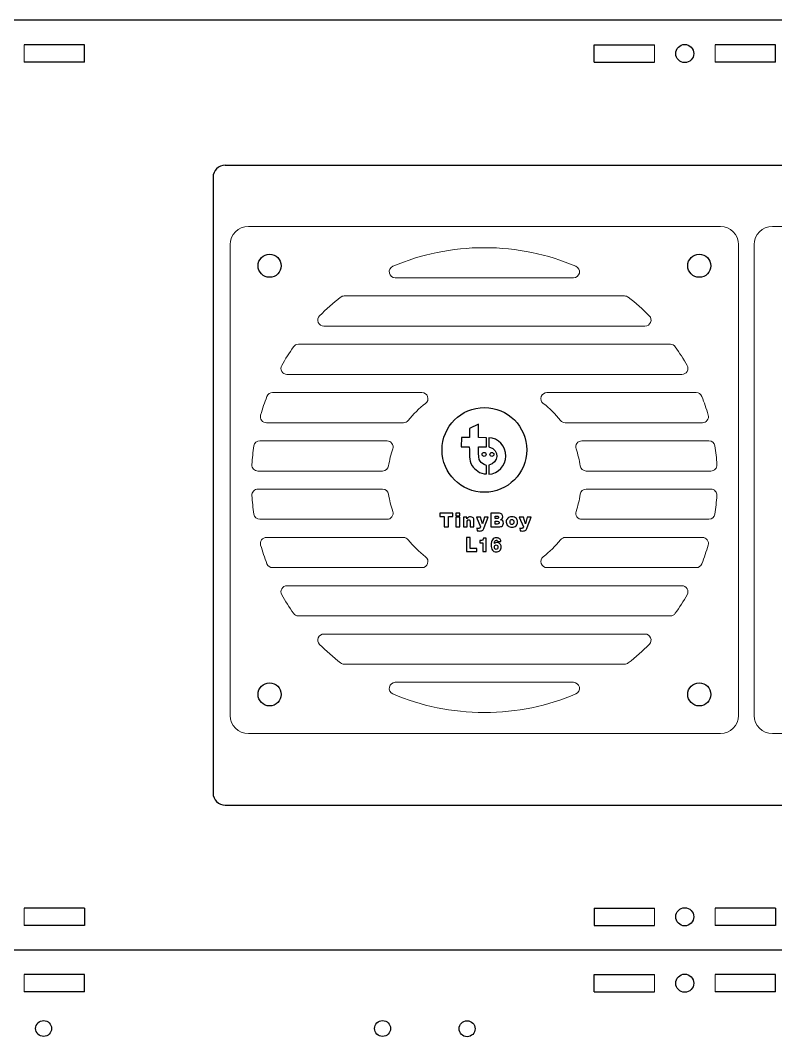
# Model space of a CAD drawing. Extents: x 141 to 715, y -757 to -299.
# Drawn here: x 451.7 to 576.9, y -466.9 to -298.5 of the extents above; entities that cross this region are included whole.
import ezdxf

# ---------------------------------------------------------------- set-up
doc = ezdxf.new("R2010")
doc.units = 0
doc.header["$MEASUREMENT"] = 0
doc.layers.add('DL', color=7, linetype='CONTINUOUS')
doc.layers.add('Layer 1', color=7, linetype='CONTINUOUS')

msp = doc.modelspace()

# ---------------------------------------------------------------- linework, layer by layer
at = {"layer": 'DL'}
for p, q in [((713.5, -298.52), (430.5, -298.52)), ((462.38, -302.57), (452.35, -302.57)), ((462.38, -305.47), (462.38, -302.57)), ((546.79, -305.47), (546.79, -302.57)), ((546.79, -302.57), (556.82, -302.57)), ((576.88, -302.57), (566.85, -302.57)), ((576.88, -305.47), (576.88, -302.57)), ((462.38, -305.47), (452.35, -305.47)), ((546.79, -305.47), (556.82, -305.47)), ((576.88, -305.47), (566.85, -305.47)), ((462.38, -445.57), (452.35, -445.57)), ((462.38, -445.57), (462.38, -448.47)), ((546.79, -445.57), (546.79, -448.47)), ((546.79, -445.57), (556.82, -445.57)), ((576.88, -445.57), (566.85, -445.57)), ((576.88, -445.57), (576.88, -448.47)), ((462.38, -448.47), (452.35, -448.47)), ((546.79, -448.47), (556.82, -448.47)), ((576.88, -448.47), (566.85, -448.47)), ((714.43, -452.52), (428.17, -452.52)), ((462.38, -456.57), (452.35, -456.57)), ((462.38, -459.47), (462.38, -456.57)), ((546.79, -459.47), (546.79, -456.57)), ((546.79, -456.57), (556.82, -456.57)), ((576.88, -456.57), (566.85, -456.57)), ((576.88, -459.47), (576.88, -456.57)), ((462.38, -459.47), (452.35, -459.47)), ((546.79, -459.47), (556.82, -459.47)), ((576.88, -459.47), (566.85, -459.47))]:
    msp.add_line(p, q, dxfattribs=at)
at = {"layer": 'DL', "linetype": 'ByBlock'}
for p, q in [((485.66, -322.52), (657.99, -322.52)), ((483.66, -324.52), (483.66, -426.52)), ((485.66, -428.52), (657.99, -428.52))]:
    msp.add_line(p, q, dxfattribs=at)
for centre in [(561.83, -304.02), (561.83, -447.02), (561.83, -458.02)]:
    msp.add_circle(centre, 1.5, dxfattribs=at)
at = {"layer": 'DL'}
for centre, radius in [((493.02, -339.18), 1.91), ((564.23, -339.18), 1.91), ((528.62, -369.68), 7.02), ((493.02, -410.18), 1.91), ((564.23, -410.18), 1.91), ((455.58, -465.52), 1.32), ((511.75, -465.52), 1.32), ((525.75, -465.56), 1.32)]:
    msp.add_circle(centre, radius, dxfattribs=at)
at = {"layer": 'DL', "linetype": 'ByBlock'}
for centre, start, end in [((485.66, -324.52), 90, 180), ((485.66, -426.52), 180, 270)]:
    msp.add_arc(centre, 2, start, end, dxfattribs=at)
at = {"layer": 'Layer 1'}
for centre in [(528.58, -370.42), (529.86, -370.43)]:
    msp.add_ellipse(centre, major_axis=(0.331, 0), ratio=0.996982, dxfattribs=at)
at = {"layer": 'Layer 1', "lineweight": 9}
for points in [[(452.35, -305.47), (452.35, -305.47), (452.35, -302.57), (452.35, -302.57)], [(556.82, -305.47), (556.82, -305.47), (556.82, -302.57), (556.82, -302.57)], [(566.85, -305.47), (566.85, -305.47), (566.85, -302.57), (566.85, -302.57)], [(489.51, -332.68), (489.51, -332.68), (567.74, -332.68), (567.74, -332.68)], [(576.34, -332.68), (576.34, -332.68), (654.57, -332.68), (654.57, -332.68)], [(513.47, -339.26), (518.12, -337.28), (523.24, -336.18), (528.62, -336.18)], [(528.62, -336.18), (534, -336.18), (539.13, -337.28), (543.78, -339.26)], [(512.88, -340.38), (512.78, -339.91), (513.02, -339.45), (513.47, -339.26)], [(543.78, -339.26), (544.22, -339.45), (544.47, -339.91), (544.37, -340.38)], [(544.37, -340.38), (544.27, -340.85), (543.87, -341.18), (543.39, -341.18)], [(501.3, -347.47), (502.4, -346.38), (503.56, -345.35), (504.78, -344.39)], [(552.46, -344.39), (553.69, -345.35), (554.85, -346.38), (555.94, -347.47)], [(501.09, -348.56), (500.93, -348.18), (501.01, -347.76), (501.3, -347.47)], [(555.94, -347.47), (556.24, -347.76), (556.32, -348.18), (556.16, -348.56)], [(495.03, -355.69), (495.63, -354.63), (496.29, -353.6), (496.98, -352.6)], [(560.26, -352.6), (560.96, -353.6), (561.62, -354.63), (562.22, -355.69)], [(562.22, -355.69), (562.4, -356), (562.4, -356.37), (562.22, -356.68)], [(491.54, -363.9), (491.85, -362.85), (492.2, -361.83), (492.59, -360.82)], [(519.21, -360.86), (519.35, -361.27), (519.22, -361.71), (518.87, -361.97)], [(538.38, -361.97), (538.03, -361.71), (537.9, -361.27), (538.04, -360.86)], [(564.66, -360.82), (565.05, -361.83), (565.4, -362.85), (565.7, -363.9)], [(518.87, -361.97), (517.8, -362.79), (516.84, -363.74), (516, -364.8)], [(541.25, -364.8), (540.41, -363.74), (539.45, -362.79), (538.38, -361.97)], [(491.7, -364.78), (491.51, -364.52), (491.45, -364.21), (491.54, -363.9)], [(492.51, -365.18), (492.18, -365.18), (491.9, -365.04), (491.7, -364.78)], [(515.21, -365.18), (515.21, -365.18), (492.51, -365.18), (492.51, -365.18)], [(516, -364.8), (515.81, -365.05), (515.53, -365.18), (515.21, -365.18)], [(542.03, -365.18), (541.72, -365.18), (541.44, -365.05), (541.25, -364.8)], [(564.74, -365.18), (564.74, -365.18), (542.03, -365.18), (542.03, -365.18)], [(565.54, -364.78), (565.35, -365.04), (565.07, -365.18), (564.74, -365.18)], [(565.7, -363.9), (565.8, -364.21), (565.74, -364.52), (565.54, -364.78)], [(513.3, -368.6), (513.5, -368.87), (513.54, -369.19), (513.44, -369.5)], [(543.81, -369.5), (543.7, -369.19), (543.75, -368.87), (543.95, -368.6)], [(490.1, -372.11), (490.16, -371.08), (490.27, -370.05), (490.42, -369.03)], [(513.44, -369.5), (513.12, -370.41), (512.89, -371.35), (512.75, -372.33)], [(544.5, -372.33), (544.36, -371.35), (544.12, -370.41), (543.81, -369.5)], [(566.83, -369.03), (566.98, -370.05), (567.08, -371.08), (567.15, -372.11)], [(511.76, -373.18), (511.76, -373.18), (491.1, -373.18), (491.1, -373.18)], [(512.75, -372.33), (512.68, -372.82), (512.26, -373.18), (511.76, -373.18)], [(545.49, -373.18), (544.99, -373.18), (544.57, -372.82), (544.5, -372.33)], [(566.15, -373.18), (566.15, -373.18), (545.49, -373.18), (545.49, -373.18)], [(490.1, -377.24), (490.08, -376.96), (490.17, -376.71), (490.36, -376.5)], [(512.75, -377.03), (512.89, -378.01), (513.12, -378.95), (513.44, -379.86)], [(543.81, -379.86), (544.12, -378.95), (544.36, -378.01), (544.5, -377.03)], [(566.88, -376.5), (567.08, -376.71), (567.17, -376.96), (567.15, -377.24)], [(490.42, -380.32), (490.27, -379.31), (490.16, -378.28), (490.1, -377.24)], [(567.15, -377.24), (567.08, -378.28), (566.97, -379.31), (566.83, -380.32)], [(491.42, -381.18), (490.91, -381.18), (490.5, -380.82), (490.42, -380.32)], [(513.44, -379.86), (513.54, -380.17), (513.5, -380.49), (513.3, -380.76)], [(543.95, -380.76), (543.75, -380.49), (543.7, -380.17), (543.81, -379.86)], [(566.83, -380.32), (566.75, -380.82), (566.33, -381.18), (565.83, -381.18)], [(512.49, -381.18), (512.49, -381.18), (491.42, -381.18), (491.42, -381.18)], [(513.3, -380.76), (513.11, -381.03), (512.82, -381.18), (512.49, -381.18)], [(544.76, -381.18), (544.43, -381.18), (544.14, -381.03), (543.95, -380.76)], [(565.83, -381.18), (565.83, -381.18), (544.76, -381.18), (544.76, -381.18)], [(492.59, -388.54), (492.2, -387.53), (491.85, -386.5), (491.54, -385.46)], [(516, -384.56), (516.84, -385.62), (517.8, -386.57), (518.87, -387.39)], [(538.38, -387.39), (539.45, -386.57), (540.41, -385.62), (541.25, -384.56)], [(565.7, -385.46), (565.4, -386.51), (565.05, -387.53), (564.66, -388.54)], [(493.52, -389.18), (493.1, -389.18), (492.74, -388.93), (492.59, -388.54)], [(564.66, -388.54), (564.51, -388.93), (564.15, -389.18), (563.72, -389.18)], [(518.26, -389.18), (518.26, -389.18), (493.52, -389.18), (493.52, -389.18)], [(563.72, -389.18), (563.72, -389.18), (538.99, -389.18), (538.99, -389.18)], [(495.03, -393.67), (494.85, -393.36), (494.85, -392.99), (495.03, -392.68)], [(496.98, -396.75), (496.29, -395.76), (495.63, -394.73), (495.03, -393.67)], [(562.22, -393.67), (561.62, -394.73), (560.96, -395.76), (560.26, -396.75)], [(562.22, -392.68), (562.4, -392.99), (562.4, -393.36), (562.22, -393.67)], [(501.31, -401.89), (501.01, -401.59), (500.93, -401.18), (501.09, -400.8)], [(504.78, -404.97), (503.56, -404.01), (502.4, -402.98), (501.31, -401.89)], [(555.94, -401.89), (554.85, -402.98), (553.69, -404.01), (552.46, -404.97)], [(556.16, -400.8), (556.32, -401.18), (556.24, -401.59), (555.94, -401.89)], [(552.46, -404.97), (552.28, -405.11), (552.08, -405.18), (551.84, -405.18)], [(513.47, -410.1), (513.02, -409.91), (512.78, -409.45), (512.88, -408.98)], [(512.88, -408.98), (512.98, -408.51), (513.38, -408.18), (513.86, -408.18)], [(513.86, -408.18), (513.86, -408.18), (543.39, -408.18), (543.39, -408.18)], [(543.39, -408.18), (543.87, -408.18), (544.27, -408.51), (544.37, -408.98)], [(544.37, -408.98), (544.47, -409.45), (544.22, -409.91), (543.78, -410.1)], [(452.35, -445.57), (452.35, -445.57), (452.35, -448.47), (452.35, -448.47)], [(556.82, -445.57), (556.82, -445.57), (556.82, -448.47), (556.82, -448.47)], [(566.85, -445.57), (566.85, -445.57), (566.85, -448.47), (566.85, -448.47)], [(452.35, -459.47), (452.35, -459.47), (452.35, -456.57), (452.35, -456.57)], [(556.82, -459.47), (556.82, -459.47), (556.82, -456.57), (556.82, -456.57)], [(566.85, -459.47), (566.85, -459.47), (566.85, -456.57), (566.85, -456.57)]]:
    msp.add_open_spline(points, degree=3, dxfattribs=at)
for points, knots in [([(567.74, -332.68), (569.4, -332.68), (570.75, -334.03), (570.75, -335.68), (570.75, -335.68), (570.75, -335.68), (570.75, -413.68), (570.75, -413.68), (570.75, -413.68), (570.75, -415.33), (569.4, -416.68), (567.74, -416.68), (567.74, -416.68), (567.74, -416.68), (489.51, -416.68), (489.51, -416.68), (489.51, -416.68), (487.85, -416.68), (486.5, -415.33), (486.5, -413.68), (486.5, -413.68), (486.5, -413.68), (486.5, -335.68), (486.5, -335.68), (486.5, -335.68), (486.5, -334.03), (487.85, -332.68), (489.51, -332.68)], [0.125, 0.125, 0.125, 0.125, 0.25, 0.25, 0.25, 0.25, 0.375, 0.375, 0.375, 0.375, 0.5, 0.5, 0.5, 0.5, 0.625, 0.625, 0.625, 0.625, 0.75, 0.75, 0.75, 0.75, 0.875, 0.875, 0.875, 0.875, 1, 1, 1, 1]), ([(654.57, -332.68), (656.23, -332.68), (657.58, -334.03), (657.58, -335.68), (657.58, -335.68), (657.58, -335.68), (657.58, -413.68), (657.58, -413.68), (657.58, -413.68), (657.58, -415.33), (656.23, -416.68), (654.57, -416.68), (654.57, -416.68), (654.57, -416.68), (576.34, -416.68), (576.34, -416.68), (576.34, -416.68), (574.68, -416.68), (573.33, -415.33), (573.33, -413.68), (573.33, -413.68), (573.33, -413.68), (573.33, -335.68), (573.33, -335.68), (573.33, -335.68), (573.33, -334.03), (574.68, -332.68), (576.34, -332.68)], [0.125, 0.125, 0.125, 0.125, 0.25, 0.25, 0.25, 0.25, 0.375, 0.375, 0.375, 0.375, 0.5, 0.5, 0.5, 0.5, 0.625, 0.625, 0.625, 0.625, 0.75, 0.75, 0.75, 0.75, 0.875, 0.875, 0.875, 0.875, 1, 1, 1, 1]), ([(543.39, -341.18), (543.39, -341.18), (513.86, -341.18), (513.86, -341.18), (513.86, -341.18), (513.38, -341.18), (512.97, -340.85), (512.88, -340.38)], [0.4285714, 0.4285714, 0.4285714, 0.4285714, 0.5714286, 0.5714286, 0.5714286, 0.5714286, 0.7142857, 0.7142857, 0.7142857, 0.7142857]), ([(504.78, -344.39), (504.97, -344.25), (505.17, -344.18), (505.4, -344.18), (505.4, -344.18), (505.4, -344.18), (551.84, -344.18), (551.84, -344.18), (551.84, -344.18), (552.08, -344.18), (552.28, -344.25), (552.46, -344.39)], [0.7, 0.7, 0.7, 0.7, 0.8, 0.8, 0.8, 0.8, 0.9, 0.9, 0.9, 0.9, 1, 1, 1, 1]), ([(556.16, -348.56), (556, -348.94), (555.65, -349.18), (555.23, -349.18), (555.23, -349.18), (555.23, -349.18), (502.01, -349.18), (502.01, -349.18), (502.01, -349.18), (501.6, -349.18), (501.25, -348.94), (501.09, -348.56)], [0.2, 0.2, 0.2, 0.2, 0.3, 0.3, 0.3, 0.3, 0.4, 0.4, 0.4, 0.4, 0.5, 0.5, 0.5, 0.5]), ([(496.98, -352.6), (497.18, -352.33), (497.47, -352.18), (497.81, -352.18), (497.81, -352.18), (497.81, -352.18), (559.44, -352.18), (559.44, -352.18), (559.44, -352.18), (559.78, -352.18), (560.07, -352.33), (560.26, -352.6)], [0.7, 0.7, 0.7, 0.7, 0.8, 0.8, 0.8, 0.8, 0.9, 0.9, 0.9, 0.9, 1, 1, 1, 1]), ([(562.22, -356.68), (562.03, -357), (561.72, -357.18), (561.35, -357.18), (561.35, -357.18), (561.35, -357.18), (495.9, -357.18), (495.9, -357.18), (495.9, -357.18), (495.53, -357.18), (495.22, -357), (495.03, -356.68), (495.03, -356.68), (494.85, -356.37), (494.85, -356), (495.03, -355.69)], [0.2, 0.2, 0.2, 0.2, 0.3, 0.3, 0.3, 0.3, 0.4, 0.4, 0.4, 0.4, 0.5, 0.5, 0.5, 0.5, 0.6, 0.6, 0.6, 0.6]), ([(492.59, -360.82), (492.74, -360.43), (493.1, -360.18), (493.52, -360.18), (493.52, -360.18), (493.52, -360.18), (518.26, -360.18), (518.26, -360.18), (518.26, -360.18), (518.7, -360.18), (519.07, -360.45), (519.21, -360.86)], [0.4, 0.4, 0.4, 0.4, 0.5, 0.5, 0.5, 0.5, 0.6, 0.6, 0.6, 0.6, 0.7, 0.7, 0.7, 0.7]), ([(538.04, -360.86), (538.18, -360.45), (538.55, -360.18), (538.99, -360.18), (538.99, -360.18), (538.99, -360.18), (563.72, -360.18), (563.72, -360.18), (563.72, -360.18), (564.15, -360.18), (564.51, -360.43), (564.66, -360.82)], [0.7, 0.7, 0.7, 0.7, 0.8, 0.8, 0.8, 0.8, 0.9, 0.9, 0.9, 0.9, 1, 1, 1, 1]), ([(490.42, -369.03), (490.5, -368.54), (490.91, -368.18), (491.41, -368.18), (491.41, -368.18), (491.41, -368.18), (512.49, -368.18), (512.49, -368.18), (512.49, -368.18), (512.82, -368.18), (513.11, -368.33), (513.3, -368.6)], [0.4, 0.4, 0.4, 0.4, 0.5, 0.5, 0.5, 0.5, 0.6, 0.6, 0.6, 0.6, 0.7, 0.7, 0.7, 0.7]), ([(543.95, -368.6), (544.14, -368.33), (544.43, -368.18), (544.76, -368.18), (544.76, -368.18), (544.76, -368.18), (565.83, -368.18), (565.83, -368.18), (565.83, -368.18), (566.33, -368.18), (566.75, -368.54), (566.83, -369.03)], [0.7, 0.7, 0.7, 0.7, 0.8, 0.8, 0.8, 0.8, 0.9, 0.9, 0.9, 0.9, 1, 1, 1, 1]), ([(491.1, -373.18), (490.81, -373.18), (490.56, -373.07), (490.36, -372.86), (490.36, -372.86), (490.17, -372.65), (490.08, -372.4), (490.1, -372.11)], [0.1, 0.1, 0.1, 0.1, 0.2, 0.2, 0.2, 0.2, 0.3, 0.3, 0.3, 0.3]), ([(567.15, -372.11), (567.17, -372.4), (567.08, -372.65), (566.88, -372.86), (566.88, -372.86), (566.69, -373.07), (566.44, -373.18), (566.15, -373.18)], [0.1, 0.1, 0.1, 0.1, 0.2, 0.2, 0.2, 0.2, 0.3, 0.3, 0.3, 0.3]), ([(490.36, -376.5), (490.56, -376.29), (490.81, -376.18), (491.1, -376.18), (491.1, -376.18), (491.1, -376.18), (511.76, -376.18), (511.76, -376.18), (511.76, -376.18), (512.26, -376.18), (512.68, -376.54), (512.75, -377.03)], [0.4, 0.4, 0.4, 0.4, 0.5, 0.5, 0.5, 0.5, 0.6, 0.6, 0.6, 0.6, 0.7, 0.7, 0.7, 0.7]), ([(544.5, -377.03), (544.57, -376.54), (544.99, -376.18), (545.49, -376.18), (545.49, -376.18), (545.49, -376.18), (566.15, -376.18), (566.15, -376.18), (566.15, -376.18), (566.44, -376.18), (566.69, -376.29), (566.88, -376.5)], [0.6, 0.6, 0.6, 0.6, 0.7, 0.7, 0.7, 0.7, 0.8, 0.8, 0.8, 0.8, 0.9, 0.9, 0.9, 0.9]), ([(491.54, -385.46), (491.45, -385.15), (491.51, -384.84), (491.7, -384.58), (491.7, -384.58), (491.9, -384.32), (492.18, -384.18), (492.51, -384.18), (492.51, -384.18), (492.51, -384.18), (515.21, -384.18), (515.21, -384.18), (515.21, -384.18), (515.53, -384.18), (515.81, -384.31), (516, -384.56)], [0.3, 0.3, 0.3, 0.3, 0.4, 0.4, 0.4, 0.4, 0.5, 0.5, 0.5, 0.5, 0.6, 0.6, 0.6, 0.6, 0.7, 0.7, 0.7, 0.7]), ([(541.25, -384.56), (541.44, -384.31), (541.72, -384.18), (542.03, -384.18), (542.03, -384.18), (542.03, -384.18), (564.74, -384.18), (564.74, -384.18), (564.74, -384.18), (565.07, -384.18), (565.35, -384.32), (565.54, -384.58), (565.54, -384.58), (565.74, -384.84), (565.8, -385.15), (565.7, -385.46)], [0.6, 0.6, 0.6, 0.6, 0.7, 0.7, 0.7, 0.7, 0.8, 0.8, 0.8, 0.8, 0.9, 0.9, 0.9, 0.9, 1, 1, 1, 1]), ([(518.87, -387.39), (519.22, -387.65), (519.35, -388.09), (519.21, -388.5), (519.21, -388.5), (519.07, -388.91), (518.7, -389.18), (518.26, -389.18)], [0.8, 0.8, 0.8, 0.8, 0.9, 0.9, 0.9, 0.9, 1, 1, 1, 1]), ([(538.99, -389.18), (538.55, -389.18), (538.18, -388.91), (538.04, -388.5), (538.04, -388.5), (537.9, -388.09), (538.03, -387.65), (538.38, -387.39)], [0.3, 0.3, 0.3, 0.3, 0.4, 0.4, 0.4, 0.4, 0.5, 0.5, 0.5, 0.5]), ([(495.03, -392.68), (495.22, -392.36), (495.53, -392.18), (495.9, -392.18), (495.9, -392.18), (495.9, -392.18), (561.35, -392.18), (561.35, -392.18), (561.35, -392.18), (561.72, -392.18), (562.03, -392.36), (562.22, -392.68)], [0.6, 0.6, 0.6, 0.6, 0.7, 0.7, 0.7, 0.7, 0.8, 0.8, 0.8, 0.8, 0.9, 0.9, 0.9, 0.9]), ([(560.26, -396.75), (560.07, -397.03), (559.78, -397.18), (559.44, -397.18), (559.44, -397.18), (559.44, -397.18), (497.81, -397.18), (497.81, -397.18), (497.81, -397.18), (497.47, -397.18), (497.18, -397.03), (496.98, -396.75)], [0.1, 0.1, 0.1, 0.1, 0.2, 0.2, 0.2, 0.2, 0.3, 0.3, 0.3, 0.3, 0.4, 0.4, 0.4, 0.4]), ([(501.09, -400.8), (501.25, -400.41), (501.6, -400.18), (502.01, -400.18), (502.01, -400.18), (502.01, -400.18), (555.23, -400.18), (555.23, -400.18), (555.23, -400.18), (555.65, -400.18), (556, -400.41), (556.16, -400.8)], [0.6, 0.6, 0.6, 0.6, 0.7, 0.7, 0.7, 0.7, 0.8, 0.8, 0.8, 0.8, 0.9, 0.9, 0.9, 0.9]), ([(551.84, -405.18), (551.84, -405.18), (505.4, -405.18), (505.4, -405.18), (505.4, -405.18), (505.17, -405.18), (504.97, -405.11), (504.78, -404.97)], [0.2, 0.2, 0.2, 0.2, 0.3, 0.3, 0.3, 0.3, 0.4, 0.4, 0.4, 0.4]), ([(543.78, -410.1), (539.13, -412.08), (534, -413.18), (528.62, -413.18), (528.62, -413.18), (523.24, -413.18), (518.12, -412.08), (513.47, -410.1)], [0, 0, 0, 0, 0.1428571, 0.1428571, 0.1428571, 0.1428571, 0.2857143, 0.2857143, 0.2857143, 0.2857143])]:
    msp.add_open_spline(points, degree=3, knots=knots, dxfattribs=at)
at = {"layer": 'Layer 1'}
for points in [[(526.15, -366.12), (526.15, -366.12), (526.13, -367.63), (526.13, -367.63)], [(527.65, -365.43), (527.65, -365.43), (526.15, -366.12), (526.15, -366.12)], [(527.66, -367.65), (527.66, -367.65), (527.65, -365.43), (527.65, -365.43)], [(524.81, -367.65), (524.81, -367.65), (524.79, -369.15), (524.79, -369.15)], [(526.13, -367.63), (526.13, -367.63), (524.81, -367.65), (524.81, -367.65)], [(528.98, -367.67), (528.98, -367.67), (527.66, -367.65), (527.66, -367.65)], [(528.98, -369.15), (528.98, -369.15), (528.98, -367.67), (528.98, -367.67)], [(532.19, -370.72), (532.22, -369.13), (530.89, -367.64), (529.36, -367.68)], [(529.36, -367.68), (529.36, -367.68), (529.36, -369.16), (529.36, -369.16)], [(524.79, -369.15), (524.79, -369.15), (526.12, -369.16), (526.12, -369.16)], [(526.12, -369.16), (526.27, -370.49), (525.9, -371.23), (526.61, -372.3)], [(527.77, -371.26), (527.61, -370.91), (527.61, -369.6), (527.67, -369.16)], [(527.67, -369.16), (527.67, -369.16), (528.98, -369.15), (528.98, -369.15)], [(529.36, -369.16), (531.35, -369.79), (530.93, -371.82), (529.37, -372.19)], [(528.59, -372.08), (528.22, -371.92), (527.93, -371.63), (527.77, -371.26)], [(529.36, -373.68), (530.88, -373.68), (532.17, -372.27), (532.19, -370.72)], [(526.61, -372.3), (527.02, -372.92), (527.83, -373.66), (528.97, -373.67)], [(528.97, -372.24), (528.97, -372.24), (528.59, -372.08), (528.59, -372.08)], [(528.97, -373.67), (528.97, -373.67), (528.97, -372.24), (528.97, -372.24)], [(529.37, -372.19), (529.37, -372.19), (529.36, -373.68), (529.36, -373.68)]]:
    msp.add_open_spline(points, degree=3, dxfattribs=at)
at = {"layer": 'Layer 1', "color": 0, "linetype": 'ByBlock'}
for points, knots in [([(521.25, -380.17), (521.25, -380.17), (523.38, -380.17), (523.38, -380.17), (523.38, -380.17), (523.38, -380.17), (523.38, -380.73), (523.38, -380.73), (523.38, -380.73), (523.38, -380.73), (522.67, -380.73), (522.67, -380.73), (522.67, -380.73), (522.67, -380.73), (522.67, -382.45), (522.67, -382.45), (522.67, -382.45), (522.67, -382.45), (521.96, -382.45), (521.96, -382.45), (521.96, -382.45), (521.96, -382.45), (521.96, -380.73), (521.96, -380.73), (521.96, -380.73), (521.96, -380.73), (521.25, -380.73), (521.25, -380.73), (521.25, -380.73), (521.25, -380.73), (521.25, -380.17), (521.25, -380.17)], [0, 0, 0, 0, 0.125, 0.125, 0.125, 0.125, 0.25, 0.25, 0.25, 0.25, 0.375, 0.375, 0.375, 0.375, 0.5, 0.5, 0.5, 0.5, 0.625, 0.625, 0.625, 0.625, 0.75, 0.75, 0.75, 0.75, 0.875, 0.875, 0.875, 0.875, 1, 1, 1, 1]), ([(523.9, -380.17), (523.9, -380.17), (524.53, -380.17), (524.53, -380.17), (524.53, -380.17), (524.53, -380.17), (524.53, -380.6), (524.53, -380.6), (524.53, -380.6), (524.53, -380.6), (523.9, -380.6), (523.9, -380.6), (523.9, -380.6), (523.9, -380.6), (523.9, -380.17), (523.9, -380.17)], [0, 0, 0, 0, 0.25, 0.25, 0.25, 0.25, 0.5, 0.5, 0.5, 0.5, 0.75, 0.75, 0.75, 0.75, 1, 1, 1, 1]), ([(529.67, -380.17), (529.67, -380.17), (530.99, -380.17), (530.99, -380.17), (530.99, -380.17), (531.21, -380.17), (531.38, -380.23), (531.49, -380.34), (531.49, -380.34), (531.61, -380.44), (531.67, -380.58), (531.67, -380.74), (531.67, -380.74), (531.67, -380.87), (531.63, -380.99), (531.55, -381.09), (531.55, -381.09), (531.49, -381.15), (531.41, -381.2), (531.3, -381.24), (531.3, -381.24), (531.46, -381.28), (531.58, -381.34), (531.66, -381.44), (531.66, -381.44), (531.74, -381.54), (531.78, -381.66), (531.78, -381.8), (531.78, -381.8), (531.78, -381.92), (531.75, -382.02), (531.69, -382.12), (531.69, -382.12), (531.64, -382.21), (531.56, -382.29), (531.47, -382.34), (531.47, -382.34), (531.41, -382.38), (531.32, -382.4), (531.2, -382.42), (531.2, -382.42), (531.04, -382.44), (530.94, -382.45), (530.89, -382.45), (530.89, -382.45), (530.89, -382.45), (529.67, -382.45), (529.67, -382.45), (529.67, -382.45), (529.67, -382.45), (529.67, -380.17), (529.67, -380.17)], [0, 0, 0, 0, 0.076923, 0.076923, 0.076923, 0.076923, 0.153846, 0.153846, 0.153846, 0.153846, 0.230769, 0.230769, 0.230769, 0.230769, 0.307692, 0.307692, 0.307692, 0.307692, 0.384615, 0.384615, 0.384615, 0.384615, 0.461538, 0.461538, 0.461538, 0.461538, 0.538462, 0.538462, 0.538462, 0.538462, 0.615385, 0.615385, 0.615385, 0.615385, 0.692308, 0.692308, 0.692308, 0.692308, 0.769231, 0.769231, 0.769231, 0.769231, 0.846154, 0.846154, 0.846154, 0.846154, 0.923077, 0.923077, 0.923077, 0.923077, 1, 1, 1, 1]), ([(523.9, -380.8), (523.9, -380.8), (524.53, -380.8), (524.53, -380.8), (524.53, -380.8), (524.53, -380.8), (524.53, -382.45), (524.53, -382.45), (524.53, -382.45), (524.53, -382.45), (523.9, -382.45), (523.9, -382.45), (523.9, -382.45), (523.9, -382.45), (523.9, -380.8), (523.9, -380.8)], [0, 0, 0, 0, 0.25, 0.25, 0.25, 0.25, 0.5, 0.5, 0.5, 0.5, 0.75, 0.75, 0.75, 0.75, 1, 1, 1, 1]), ([(525.14, -380.8), (525.14, -380.8), (525.73, -380.8), (525.73, -380.8), (525.73, -380.8), (525.73, -380.8), (525.73, -381.07), (525.73, -381.07), (525.73, -381.07), (525.82, -380.96), (525.91, -380.88), (526, -380.83), (526, -380.83), (526.09, -380.79), (526.2, -380.76), (526.33, -380.76), (526.33, -380.76), (526.5, -380.76), (526.64, -380.81), (526.74, -380.92), (526.74, -380.92), (526.84, -381.02), (526.89, -381.18), (526.89, -381.4), (526.89, -381.4), (526.89, -381.4), (526.89, -382.45), (526.89, -382.45), (526.89, -382.45), (526.89, -382.45), (526.25, -382.45), (526.25, -382.45), (526.25, -382.45), (526.25, -382.45), (526.25, -381.54), (526.25, -381.54), (526.25, -381.54), (526.25, -381.44), (526.23, -381.36), (526.19, -381.32), (526.19, -381.32), (526.16, -381.28), (526.1, -381.26), (526.03, -381.26), (526.03, -381.26), (525.96, -381.26), (525.89, -381.29), (525.85, -381.34), (525.85, -381.34), (525.8, -381.4), (525.77, -381.51), (525.77, -381.66), (525.77, -381.66), (525.77, -381.66), (525.77, -382.45), (525.77, -382.45), (525.77, -382.45), (525.77, -382.45), (525.14, -382.45), (525.14, -382.45), (525.14, -382.45), (525.14, -382.45), (525.14, -380.8), (525.14, -380.8)], [0, 0, 0, 0, 0.0625, 0.0625, 0.0625, 0.0625, 0.125, 0.125, 0.125, 0.125, 0.1875, 0.1875, 0.1875, 0.1875, 0.25, 0.25, 0.25, 0.25, 0.3125, 0.3125, 0.3125, 0.3125, 0.375, 0.375, 0.375, 0.375, 0.4375, 0.4375, 0.4375, 0.4375, 0.5, 0.5, 0.5, 0.5, 0.5625, 0.5625, 0.5625, 0.5625, 0.625, 0.625, 0.625, 0.625, 0.6875, 0.6875, 0.6875, 0.6875, 0.75, 0.75, 0.75, 0.75, 0.8125, 0.8125, 0.8125, 0.8125, 0.875, 0.875, 0.875, 0.875, 0.9375, 0.9375, 0.9375, 0.9375, 1, 1, 1, 1]), ([(527.29, -380.8), (527.29, -380.8), (527.96, -380.8), (527.96, -380.8), (527.96, -380.8), (527.96, -380.8), (528.3, -381.9), (528.3, -381.9), (528.3, -381.9), (528.3, -381.9), (528.62, -380.8), (528.62, -380.8), (528.62, -380.8), (528.62, -380.8), (529.24, -380.8), (529.24, -380.8), (529.24, -380.8), (529.24, -380.8), (528.58, -382.56), (528.58, -382.56), (528.58, -382.56), (528.51, -382.76), (528.43, -382.9), (528.36, -382.97), (528.36, -382.97), (528.25, -383.07), (528.08, -383.12), (527.85, -383.12), (527.85, -383.12), (527.76, -383.12), (527.62, -383.1), (527.43, -383.08), (527.43, -383.08), (527.43, -383.08), (527.38, -382.64), (527.38, -382.64), (527.38, -382.64), (527.47, -382.67), (527.58, -382.68), (527.69, -382.68), (527.69, -382.68), (527.76, -382.68), (527.82, -382.67), (527.87, -382.63), (527.87, -382.63), (527.91, -382.6), (527.95, -382.54), (527.98, -382.45), (527.98, -382.45), (527.98, -382.45), (527.29, -380.8), (527.29, -380.8)], [0, 0, 0, 0, 0.076923, 0.076923, 0.076923, 0.076923, 0.153846, 0.153846, 0.153846, 0.153846, 0.230769, 0.230769, 0.230769, 0.230769, 0.307692, 0.307692, 0.307692, 0.307692, 0.384615, 0.384615, 0.384615, 0.384615, 0.461538, 0.461538, 0.461538, 0.461538, 0.538462, 0.538462, 0.538462, 0.538462, 0.615385, 0.615385, 0.615385, 0.615385, 0.692308, 0.692308, 0.692308, 0.692308, 0.769231, 0.769231, 0.769231, 0.769231, 0.846154, 0.846154, 0.846154, 0.846154, 0.923077, 0.923077, 0.923077, 0.923077, 1, 1, 1, 1]), ([(530.38, -381.06), (530.38, -381.06), (530.69, -381.06), (530.69, -381.06), (530.69, -381.06), (530.8, -381.06), (530.87, -381.05), (530.92, -381.01), (530.92, -381.01), (530.96, -380.97), (530.98, -380.92), (530.98, -380.84), (530.98, -380.84), (530.98, -380.78), (530.96, -380.73), (530.92, -380.69), (530.92, -380.69), (530.87, -380.65), (530.8, -380.63), (530.69, -380.63), (530.69, -380.63), (530.69, -380.63), (530.38, -380.63), (530.38, -380.63), (530.38, -380.63), (530.38, -380.63), (530.38, -381.06), (530.38, -381.06)], [0, 0, 0, 0, 0.142857, 0.142857, 0.142857, 0.142857, 0.285714, 0.285714, 0.285714, 0.285714, 0.428571, 0.428571, 0.428571, 0.428571, 0.571429, 0.571429, 0.571429, 0.571429, 0.714286, 0.714286, 0.714286, 0.714286, 0.857143, 0.857143, 0.857143, 0.857143, 1, 1, 1, 1]), ([(530.38, -381.96), (530.38, -381.96), (530.74, -381.96), (530.74, -381.96), (530.74, -381.96), (530.86, -381.96), (530.95, -381.94), (531, -381.89), (531, -381.89), (531.05, -381.85), (531.07, -381.79), (531.07, -381.72), (531.07, -381.72), (531.07, -381.65), (531.05, -381.6), (531, -381.56), (531, -381.56), (530.95, -381.52), (530.86, -381.5), (530.74, -381.5), (530.74, -381.5), (530.74, -381.5), (530.38, -381.5), (530.38, -381.5), (530.38, -381.5), (530.38, -381.5), (530.38, -381.96), (530.38, -381.96)], [0, 0, 0, 0, 0.142857, 0.142857, 0.142857, 0.142857, 0.285714, 0.285714, 0.285714, 0.285714, 0.428571, 0.428571, 0.428571, 0.428571, 0.571429, 0.571429, 0.571429, 0.571429, 0.714286, 0.714286, 0.714286, 0.714286, 0.857143, 0.857143, 0.857143, 0.857143, 1, 1, 1, 1]), ([(532.24, -381.63), (532.24, -381.38), (532.32, -381.17), (532.49, -381.01), (532.49, -381.01), (532.66, -380.84), (532.89, -380.76), (533.18, -380.76), (533.18, -380.76), (533.51, -380.76), (533.76, -380.86), (533.93, -381.05), (533.93, -381.05), (534.06, -381.2), (534.13, -381.39), (534.13, -381.62), (534.13, -381.62), (534.13, -381.87), (534.05, -382.08), (533.88, -382.24), (533.88, -382.24), (533.71, -382.4), (533.48, -382.49), (533.18, -382.49), (533.18, -382.49), (532.92, -382.49), (532.7, -382.42), (532.54, -382.28), (532.54, -382.28), (532.34, -382.12), (532.24, -381.9), (532.24, -381.63)], [0, 0, 0, 0, 0.125, 0.125, 0.125, 0.125, 0.25, 0.25, 0.25, 0.25, 0.375, 0.375, 0.375, 0.375, 0.5, 0.5, 0.5, 0.5, 0.625, 0.625, 0.625, 0.625, 0.75, 0.75, 0.75, 0.75, 0.875, 0.875, 0.875, 0.875, 1, 1, 1, 1]), ([(532.87, -381.63), (532.87, -381.77), (532.9, -381.88), (532.96, -381.95), (532.96, -381.95), (533.02, -382.02), (533.09, -382.06), (533.18, -382.06), (533.18, -382.06), (533.28, -382.06), (533.35, -382.02), (533.41, -381.95), (533.41, -381.95), (533.47, -381.88), (533.5, -381.77), (533.5, -381.62), (533.5, -381.62), (533.5, -381.48), (533.47, -381.37), (533.41, -381.3), (533.41, -381.3), (533.35, -381.23), (533.28, -381.2), (533.19, -381.2), (533.19, -381.2), (533.1, -381.2), (533.02, -381.23), (532.96, -381.3), (532.96, -381.3), (532.9, -381.37), (532.87, -381.48), (532.87, -381.63)], [0, 0, 0, 0, 0.125, 0.125, 0.125, 0.125, 0.25, 0.25, 0.25, 0.25, 0.375, 0.375, 0.375, 0.375, 0.5, 0.5, 0.5, 0.5, 0.625, 0.625, 0.625, 0.625, 0.75, 0.75, 0.75, 0.75, 0.875, 0.875, 0.875, 0.875, 1, 1, 1, 1]), ([(534.41, -380.8), (534.41, -380.8), (535.08, -380.8), (535.08, -380.8), (535.08, -380.8), (535.08, -380.8), (535.42, -381.9), (535.42, -381.9), (535.42, -381.9), (535.42, -381.9), (535.73, -380.8), (535.73, -380.8), (535.73, -380.8), (535.73, -380.8), (536.36, -380.8), (536.36, -380.8), (536.36, -380.8), (536.36, -380.8), (535.7, -382.56), (535.7, -382.56), (535.7, -382.56), (535.63, -382.76), (535.55, -382.9), (535.47, -382.97), (535.47, -382.97), (535.36, -383.07), (535.2, -383.12), (534.97, -383.12), (534.97, -383.12), (534.88, -383.12), (534.74, -383.1), (534.55, -383.08), (534.55, -383.08), (534.55, -383.08), (534.5, -382.64), (534.5, -382.64), (534.5, -382.64), (534.59, -382.67), (534.69, -382.68), (534.8, -382.68), (534.8, -382.68), (534.88, -382.68), (534.94, -382.67), (534.98, -382.63), (534.98, -382.63), (535.03, -382.6), (535.07, -382.54), (535.1, -382.45), (535.1, -382.45), (535.1, -382.45), (534.41, -380.8), (534.41, -380.8)], [0, 0, 0, 0, 0.076923, 0.076923, 0.076923, 0.076923, 0.153846, 0.153846, 0.153846, 0.153846, 0.230769, 0.230769, 0.230769, 0.230769, 0.307692, 0.307692, 0.307692, 0.307692, 0.384615, 0.384615, 0.384615, 0.384615, 0.461538, 0.461538, 0.461538, 0.461538, 0.538462, 0.538462, 0.538462, 0.538462, 0.615385, 0.615385, 0.615385, 0.615385, 0.692308, 0.692308, 0.692308, 0.692308, 0.769231, 0.769231, 0.769231, 0.769231, 0.846154, 0.846154, 0.846154, 0.846154, 0.923077, 0.923077, 0.923077, 0.923077, 1, 1, 1, 1]), ([(525.65, -386.49), (525.65, -386.49), (525.65, -384.21), (525.65, -384.21), (525.65, -384.21), (525.65, -384.21), (526.24, -384.21), (526.24, -384.21), (526.24, -384.21), (526.24, -384.21), (526.24, -386), (526.24, -386), (526.24, -386), (526.24, -386), (527.35, -386), (527.35, -386), (527.35, -386), (527.35, -386), (527.35, -386.49), (527.35, -386.49), (527.35, -386.49), (527.35, -386.49), (525.65, -386.49), (525.65, -386.49)], [0, 0, 0, 0, 0.166667, 0.166667, 0.166667, 0.166667, 0.333333, 0.333333, 0.333333, 0.333333, 0.5, 0.5, 0.5, 0.5, 0.666667, 0.666667, 0.666667, 0.666667, 0.833333, 0.833333, 0.833333, 0.833333, 1, 1, 1, 1]), ([(528.36, -386.49), (528.36, -386.49), (528.36, -385.05), (528.36, -385.05), (528.36, -385.05), (528.36, -385.05), (527.84, -385.05), (527.84, -385.05), (527.84, -385.05), (527.84, -385.05), (527.84, -384.7), (527.84, -384.7), (527.84, -384.7), (527.84, -384.7), (527.89, -384.7), (527.89, -384.7), (527.89, -384.7), (528.08, -384.7), (528.22, -384.67), (528.32, -384.61), (528.32, -384.61), (528.41, -384.54), (528.46, -384.44), (528.48, -384.3), (528.48, -384.3), (528.48, -384.3), (528.91, -384.3), (528.91, -384.3), (528.91, -384.3), (528.91, -384.3), (528.91, -386.49), (528.91, -386.49), (528.91, -386.49), (528.91, -386.49), (528.36, -386.49), (528.36, -386.49)], [0, 0, 0, 0, 0.111111, 0.111111, 0.111111, 0.111111, 0.222222, 0.222222, 0.222222, 0.222222, 0.333333, 0.333333, 0.333333, 0.333333, 0.444444, 0.444444, 0.444444, 0.444444, 0.555556, 0.555556, 0.555556, 0.555556, 0.666667, 0.666667, 0.666667, 0.666667, 0.777778, 0.777778, 0.777778, 0.777778, 0.888889, 0.888889, 0.888889, 0.888889, 1, 1, 1, 1]), ([(531.34, -384.83), (531.34, -384.83), (530.84, -384.83), (530.84, -384.83), (530.84, -384.83), (530.82, -384.76), (530.8, -384.71), (530.76, -384.68), (530.76, -384.68), (530.72, -384.65), (530.67, -384.63), (530.61, -384.63), (530.61, -384.63), (530.51, -384.63), (530.43, -384.68), (530.37, -384.77), (530.37, -384.77), (530.32, -384.86), (530.28, -385), (530.27, -385.18), (530.27, -385.18), (530.33, -385.13), (530.4, -385.09), (530.47, -385.06), (530.47, -385.06), (530.54, -385.04), (530.61, -385.02), (530.68, -385.02), (530.68, -385.02), (530.9, -385.02), (531.07, -385.09), (531.2, -385.22), (531.2, -385.22), (531.33, -385.35), (531.39, -385.53), (531.39, -385.75), (531.39, -385.75), (531.39, -386), (531.32, -386.2), (531.17, -386.34), (531.17, -386.34), (531.03, -386.49), (530.83, -386.56), (530.58, -386.56), (530.58, -386.56), (530.3, -386.56), (530.09, -386.46), (529.94, -386.27), (529.94, -386.27), (529.79, -386.07), (529.72, -385.79), (529.72, -385.42), (529.72, -385.42), (529.72, -385.05), (529.8, -384.75), (529.96, -384.55), (529.96, -384.55), (530.12, -384.34), (530.35, -384.24), (530.64, -384.24), (530.64, -384.24), (530.84, -384.24), (531, -384.29), (531.13, -384.39), (531.13, -384.39), (531.26, -384.5), (531.33, -384.64), (531.34, -384.83)], [0, 0, 0, 0, 0.058824, 0.058824, 0.058824, 0.058824, 0.117647, 0.117647, 0.117647, 0.117647, 0.176471, 0.176471, 0.176471, 0.176471, 0.235294, 0.235294, 0.235294, 0.235294, 0.294118, 0.294118, 0.294118, 0.294118, 0.352941, 0.352941, 0.352941, 0.352941, 0.411765, 0.411765, 0.411765, 0.411765, 0.470588, 0.470588, 0.470588, 0.470588, 0.529412, 0.529412, 0.529412, 0.529412, 0.588235, 0.588235, 0.588235, 0.588235, 0.647059, 0.647059, 0.647059, 0.647059, 0.705882, 0.705882, 0.705882, 0.705882, 0.764706, 0.764706, 0.764706, 0.764706, 0.823529, 0.823529, 0.823529, 0.823529, 0.882353, 0.882353, 0.882353, 0.882353, 0.941176, 0.941176, 0.941176, 0.941176, 1, 1, 1, 1]), ([(530.58, -386.15), (530.67, -386.15), (530.74, -386.12), (530.79, -386.06), (530.79, -386.06), (530.84, -385.99), (530.87, -385.91), (530.87, -385.79), (530.87, -385.79), (530.87, -385.68), (530.84, -385.59), (530.79, -385.53), (530.79, -385.53), (530.74, -385.47), (530.67, -385.43), (530.58, -385.43), (530.58, -385.43), (530.48, -385.43), (530.41, -385.47), (530.36, -385.53), (530.36, -385.53), (530.31, -385.59), (530.28, -385.68), (530.28, -385.79), (530.28, -385.79), (530.28, -385.91), (530.31, -386), (530.36, -386.06), (530.36, -386.06), (530.41, -386.12), (530.48, -386.15), (530.58, -386.15)], [0, 0, 0, 0, 0.125, 0.125, 0.125, 0.125, 0.25, 0.25, 0.25, 0.25, 0.375, 0.375, 0.375, 0.375, 0.5, 0.5, 0.5, 0.5, 0.625, 0.625, 0.625, 0.625, 0.75, 0.75, 0.75, 0.75, 0.875, 0.875, 0.875, 0.875, 1, 1, 1, 1])]:
    msp.add_open_spline(points, degree=3, knots=knots, dxfattribs=at)

doc.saveas('drawing.dxf')
